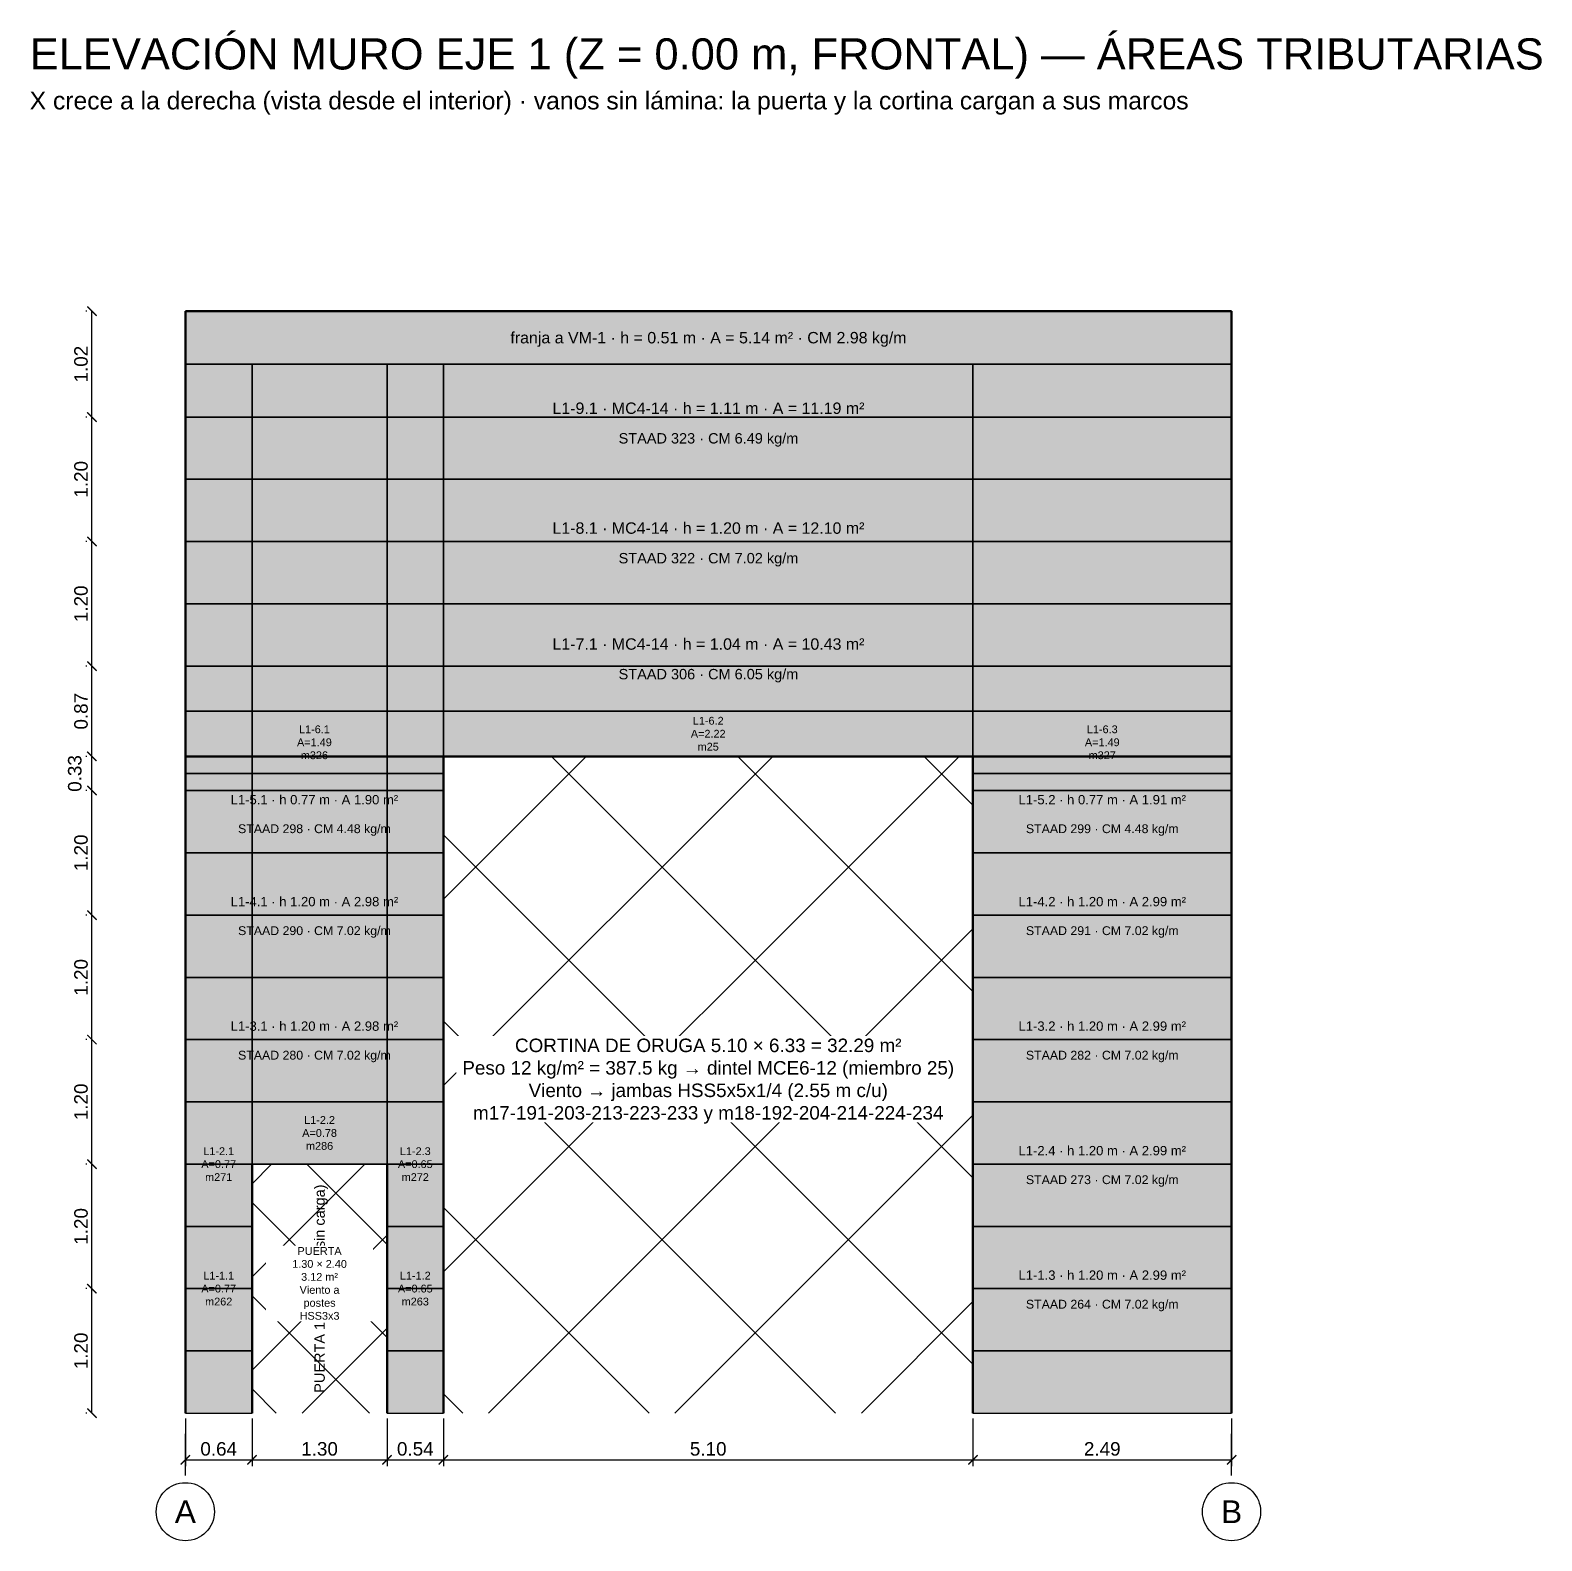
# Model space of a CAD drawing. Header units: metres. Extents: x -2.5 to 53.7, y -35.2 to 2.8.
# Drawn here: x -2.49 to 12.07, y -35.23 to -20.67 of the extents above; entities that cross this region are included whole.
import ezdxf
from ezdxf.enums import TextEntityAlignment as Align

# ---------------------------------------------------------------- set-up
doc = ezdxf.new("R2010")
doc.units = ezdxf.units.M
doc.linetypes.add('DASHDOT', pattern=[3.556, 2.54, -0.508, 0, -0.508])
for name, color, linetype in [('AT-MUROS', 130, 'Continuous'), ('AT-NO-CARGA', 9, 'Continuous'), ('AT-VIGAS', 30, 'Continuous'), ('COTAS', 3, 'Continuous'), ('EJES', 8, 'DASHDOT'), ('TEXTO-AT', 250, 'Continuous'), ('TITULOS', 2, 'Continuous'), ('VANOS', 8, 'Continuous')]:
    doc.layers.add(name, color=color, linetype=linetype)
for name, color, linetype, lineweight in [('COLUMNAS', 7, 'Continuous', 50), ('MC4-14', 5, 'Continuous', 35), ('MCE6-12', 1, 'Continuous', 50)]:
    doc.layers.add(name, color=color, linetype=linetype, lineweight=lineweight)
doc.styles.add('ARIAL', font='arial.ttf')
doc.styles.add('OpenSansCondensed-Light', font='OpenSansCondensed-Light.ttf')
doc.dimstyles.new('EZDXF', dxfattribs={"dimtxt": 0.25, "dimasz": 0.175, "dimexe": 0.375, "dimexo": 0.125, "dimgap": 0.1, "dimtad": 1, "dimlfac": 100, "dimzin": 12, "dimtxsty": 'OpenSansCondensed-Light', "dimblk": 'ARCHTICK', "dimcen": 2.5, "dimazin": 3, "dimtfac": 0.5, "dimtmove": 2, "dimatfit": 3})

# ---------------------------------------------------------------- blocks, each defined once
blk = doc.blocks.new('_ARCHTICK')
at = {"color": 0, "linetype": 'ByBlock', "const_width": 0.15}
blk.add_lwpolyline([(-0.5, -0.5), (0.5, 0.5)], dxfattribs=at)
blk = doc.blocks.new('*D40')
at = {"color": 3, "transparency": 16777216}
for p, q in [((-1.95, -32.8), (-1.96, -32.8)), ((-1.9, -34), (-1.9, -32.8)), ((-1.95, -34), (-1.96, -34))]:
    blk.add_line(p, q, dxfattribs=at)
at = {"layer": 'Defpoints', "transparency": 16777216}
for p in [(-1.9, -32.8), (-1.9, -34), (-1.9, -34)]:
    blk.add_point(p, dxfattribs=at)
at = {"layer": 'COTAS', "color": 3, "transparency": 16777216, "xscale": 0.09, "yscale": 0.09}
for p, rotation in [((-1.9, -32.8), 90), ((-1.9, -34), 270)]:
    blk.add_blockref('_ARCHTICK', p, dxfattribs=dict(at, rotation=rotation))
at = {"layer": 'COTAS', "color": 3, "transparency": 16777216, "insert": (-2.005, -33.4), "char_height": 0.13, "attachment_point": 5, "rotation": 90, "style": 'ARIAL'}
blk.add_mtext('1.20', dxfattribs=at)
blk = doc.blocks.new('*D41')
at = {"color": 3, "transparency": 16777216}
for p, q in [((-1.95, -31.6), (-1.96, -31.6)), ((-1.9, -32.8), (-1.9, -31.6)), ((-1.95, -32.8), (-1.96, -32.8))]:
    blk.add_line(p, q, dxfattribs=at)
at = {"layer": 'Defpoints', "transparency": 16777216}
for p in [(-1.9, -31.6), (-1.9, -32.8), (-1.9, -32.8)]:
    blk.add_point(p, dxfattribs=at)
at = {"layer": 'COTAS', "color": 3, "transparency": 16777216, "xscale": 0.09, "yscale": 0.09}
for p, rotation in [((-1.9, -31.6), 90), ((-1.9, -32.8), 270)]:
    blk.add_blockref('_ARCHTICK', p, dxfattribs=dict(at, rotation=rotation))
at = {"layer": 'COTAS', "color": 3, "transparency": 16777216, "insert": (-2.005, -32.2), "char_height": 0.13, "attachment_point": 5, "rotation": 90, "style": 'ARIAL'}
blk.add_mtext('1.20', dxfattribs=at)
blk = doc.blocks.new('*D42')
at = {"color": 3, "transparency": 16777216}
for p, q in [((-1.95, -30.4), (-1.96, -30.4)), ((-1.9, -31.6), (-1.9, -30.4)), ((-1.95, -31.6), (-1.96, -31.6))]:
    blk.add_line(p, q, dxfattribs=at)
at = {"layer": 'Defpoints', "transparency": 16777216}
for p in [(-1.9, -30.4), (-1.9, -31.6), (-1.9, -31.6)]:
    blk.add_point(p, dxfattribs=at)
at = {"layer": 'COTAS', "color": 3, "transparency": 16777216, "xscale": 0.09, "yscale": 0.09}
for p, rotation in [((-1.9, -30.4), 90), ((-1.9, -31.6), 270)]:
    blk.add_blockref('_ARCHTICK', p, dxfattribs=dict(at, rotation=rotation))
at = {"layer": 'COTAS', "color": 3, "transparency": 16777216, "insert": (-2.005, -31), "char_height": 0.13, "attachment_point": 5, "rotation": 90, "style": 'ARIAL'}
blk.add_mtext('1.20', dxfattribs=at)
blk = doc.blocks.new('*D43')
at = {"color": 3, "transparency": 16777216}
for p, q in [((-1.95, -29.2), (-1.96, -29.2)), ((-1.9, -30.4), (-1.9, -29.2)), ((-1.95, -30.4), (-1.96, -30.4))]:
    blk.add_line(p, q, dxfattribs=at)
at = {"layer": 'Defpoints', "transparency": 16777216}
for p in [(-1.9, -29.2), (-1.9, -30.4), (-1.9, -30.4)]:
    blk.add_point(p, dxfattribs=at)
at = {"layer": 'COTAS', "color": 3, "transparency": 16777216, "xscale": 0.09, "yscale": 0.09}
for p, rotation in [((-1.9, -29.2), 90), ((-1.9, -30.4), 270)]:
    blk.add_blockref('_ARCHTICK', p, dxfattribs=dict(at, rotation=rotation))
at = {"layer": 'COTAS', "color": 3, "transparency": 16777216, "insert": (-2.005, -29.8), "char_height": 0.13, "attachment_point": 5, "rotation": 90, "style": 'ARIAL'}
blk.add_mtext('1.20', dxfattribs=at)
blk = doc.blocks.new('*D44')
at = {"color": 3, "transparency": 16777216}
for p, q in [((-1.95, -28), (-1.96, -28)), ((-1.9, -29.2), (-1.9, -28)), ((-1.95, -29.2), (-1.96, -29.2))]:
    blk.add_line(p, q, dxfattribs=at)
at = {"layer": 'Defpoints', "transparency": 16777216}
for p in [(-1.9, -28), (-1.9, -29.2), (-1.9, -29.2)]:
    blk.add_point(p, dxfattribs=at)
at = {"layer": 'COTAS', "color": 3, "transparency": 16777216, "xscale": 0.09, "yscale": 0.09}
for p, rotation in [((-1.9, -28), 90), ((-1.9, -29.2), 270)]:
    blk.add_blockref('_ARCHTICK', p, dxfattribs=dict(at, rotation=rotation))
at = {"layer": 'COTAS', "color": 3, "transparency": 16777216, "insert": (-2.005, -28.6), "char_height": 0.13, "attachment_point": 5, "rotation": 90, "style": 'ARIAL'}
blk.add_mtext('1.20', dxfattribs=at)
blk = doc.blocks.new('*D45')
at = {"color": 3, "transparency": 16777216}
for p, q in [((-1.95, -27.66999), (-1.96, -27.66999)), ((-1.9, -28), (-1.9, -27.66999)), ((-1.95, -28), (-1.96, -28))]:
    blk.add_line(p, q, dxfattribs=at)
at = {"layer": 'Defpoints', "transparency": 16777216}
for p in [(-1.9, -27.66999), (-1.9, -28), (-1.9, -28)]:
    blk.add_point(p, dxfattribs=at)
at = {"layer": 'COTAS', "color": 3, "transparency": 16777216, "xscale": 0.09, "yscale": 0.09}
for p, rotation in [((-1.9, -27.66999), 90), ((-1.9, -28), 270)]:
    blk.add_blockref('_ARCHTICK', p, dxfattribs=dict(at, rotation=rotation))
at = {"layer": 'COTAS', "color": 3, "transparency": 16777216, "insert": (-2.065, -27.834995), "char_height": 0.13, "attachment_point": 5, "rotation": 90, "style": 'ARIAL'}
blk.add_mtext('0.33', dxfattribs=at)
blk = doc.blocks.new('*D46')
at = {"color": 3, "transparency": 16777216}
for p, q in [((-1.95, -26.79999), (-1.96, -26.79999)), ((-1.9, -27.66999), (-1.9, -26.79999)), ((-1.95, -27.66999), (-1.96, -27.66999))]:
    blk.add_line(p, q, dxfattribs=at)
at = {"layer": 'Defpoints', "transparency": 16777216}
for p in [(-1.9, -26.79999), (-1.9, -27.66999), (-1.9, -27.66999)]:
    blk.add_point(p, dxfattribs=at)
at = {"layer": 'COTAS', "color": 3, "transparency": 16777216, "xscale": 0.09, "yscale": 0.09}
for p, rotation in [((-1.9, -26.79999), 90), ((-1.9, -27.66999), 270)]:
    blk.add_blockref('_ARCHTICK', p, dxfattribs=dict(at, rotation=rotation))
at = {"layer": 'COTAS', "color": 3, "transparency": 16777216, "insert": (-2.005, -27.23499), "char_height": 0.13, "attachment_point": 5, "rotation": 90, "style": 'ARIAL'}
blk.add_mtext('0.87', dxfattribs=at)
blk = doc.blocks.new('*D47')
at = {"color": 3, "transparency": 16777216}
for p, q in [((-1.95, -25.59998), (-1.96, -25.59998)), ((-1.9, -26.79999), (-1.9, -25.59998)), ((-1.95, -26.79999), (-1.96, -26.79999))]:
    blk.add_line(p, q, dxfattribs=at)
at = {"layer": 'Defpoints', "transparency": 16777216}
for p in [(-1.9, -25.59998), (-1.9, -26.79999), (-1.9, -26.79999)]:
    blk.add_point(p, dxfattribs=at)
at = {"layer": 'COTAS', "color": 3, "transparency": 16777216, "xscale": 0.09, "yscale": 0.09}
for p, rotation in [((-1.9, -25.59998), 90), ((-1.9, -26.79999), 270)]:
    blk.add_blockref('_ARCHTICK', p, dxfattribs=dict(at, rotation=rotation))
at = {"layer": 'COTAS', "color": 3, "transparency": 16777216, "insert": (-2.005, -26.199985), "char_height": 0.13, "attachment_point": 5, "rotation": 90, "style": 'ARIAL'}
blk.add_mtext('1.20', dxfattribs=at)
blk = doc.blocks.new('*D48')
at = {"color": 3, "transparency": 16777216}
for p, q in [((-1.95, -24.39998), (-1.96, -24.39998)), ((-1.9, -25.59998), (-1.9, -24.39998)), ((-1.95, -25.59998), (-1.96, -25.59998))]:
    blk.add_line(p, q, dxfattribs=at)
at = {"layer": 'Defpoints', "transparency": 16777216}
for p in [(-1.9, -24.39998), (-1.9, -25.59998), (-1.9, -25.59998)]:
    blk.add_point(p, dxfattribs=at)
at = {"layer": 'COTAS', "color": 3, "transparency": 16777216, "xscale": 0.09, "yscale": 0.09}
for p, rotation in [((-1.9, -24.39998), 90), ((-1.9, -25.59998), 270)]:
    blk.add_blockref('_ARCHTICK', p, dxfattribs=dict(at, rotation=rotation))
at = {"layer": 'COTAS', "color": 3, "transparency": 16777216, "insert": (-2.005, -24.99998), "char_height": 0.13, "attachment_point": 5, "rotation": 90, "style": 'ARIAL'}
blk.add_mtext('1.20', dxfattribs=at)
blk = doc.blocks.new('*D49')
at = {"color": 3, "transparency": 16777216}
for p, q in [((-1.95, -23.38), (-1.96, -23.38)), ((-1.9, -24.39998), (-1.9, -23.38)), ((-1.95, -24.39998), (-1.96, -24.39998))]:
    blk.add_line(p, q, dxfattribs=at)
at = {"layer": 'Defpoints', "transparency": 16777216}
for p in [(-1.9, -23.38), (-1.9, -24.39998), (-1.9, -24.39998)]:
    blk.add_point(p, dxfattribs=at)
at = {"layer": 'COTAS', "color": 3, "transparency": 16777216, "xscale": 0.09, "yscale": 0.09}
for p, rotation in [((-1.9, -23.38), 90), ((-1.9, -24.39998), 270)]:
    blk.add_blockref('_ARCHTICK', p, dxfattribs=dict(at, rotation=rotation))
at = {"layer": 'COTAS', "color": 3, "transparency": 16777216, "insert": (-2.005, -23.88999), "char_height": 0.13, "attachment_point": 5, "rotation": 90, "style": 'ARIAL'}
blk.add_mtext('1.02', dxfattribs=at)
blk = doc.blocks.new('*D50')
at = {"color": 3, "transparency": 16777216}
for p, q in [((-1, -34.05), (-1, -34.51)), ((-0.357, -34.05), (-0.357, -34.51)), ((-1, -34.45), (-0.357, -34.45))]:
    blk.add_line(p, q, dxfattribs=at)
at = {"layer": 'Defpoints', "transparency": 16777216}
for p in [(-1, -34), (-0.357, -34), (-1, -34.45)]:
    blk.add_point(p, dxfattribs=at)
at = {"layer": 'COTAS', "color": 3, "transparency": 16777216, "xscale": 0.09, "yscale": 0.09, "rotation": 180}
blk.add_blockref('_ARCHTICK', (-1, -34.45), dxfattribs=at)
at = {"layer": 'COTAS', "color": 3, "transparency": 16777216, "xscale": 0.09, "yscale": 0.09}
blk.add_blockref('_ARCHTICK', (-0.357, -34.45), dxfattribs=at)
at = {"layer": 'COTAS', "color": 3, "transparency": 16777216, "insert": (-0.679, -34.345), "char_height": 0.13, "attachment_point": 5, "style": 'ARIAL'}
blk.add_mtext('0.64', dxfattribs=at)
blk = doc.blocks.new('*D51')
at = {"color": 3, "transparency": 16777216}
for p, q in [((-0.357, -34.05), (-0.357, -34.51)), ((0.944, -34.05), (0.944, -34.51)), ((-0.357, -34.45), (0.944, -34.45))]:
    blk.add_line(p, q, dxfattribs=at)
at = {"layer": 'Defpoints', "transparency": 16777216}
for p in [(-0.357, -34), (0.944, -34), (-0.357, -34.45)]:
    blk.add_point(p, dxfattribs=at)
at = {"layer": 'COTAS', "color": 3, "transparency": 16777216, "xscale": 0.09, "yscale": 0.09, "rotation": 180}
blk.add_blockref('_ARCHTICK', (-0.357, -34.45), dxfattribs=at)
at = {"layer": 'COTAS', "color": 3, "transparency": 16777216, "xscale": 0.09, "yscale": 0.09}
blk.add_blockref('_ARCHTICK', (0.944, -34.45), dxfattribs=at)
at = {"layer": 'COTAS', "color": 3, "transparency": 16777216, "insert": (0.293, -34.345), "char_height": 0.13, "attachment_point": 5, "style": 'ARIAL'}
blk.add_mtext('1.30', dxfattribs=at)
blk = doc.blocks.new('*D52')
at = {"color": 3, "transparency": 16777216}
for p, q in [((0.9439, -34.05), (0.9439, -34.51)), ((1.4869, -34.05), (1.4869, -34.51)), ((0.9439, -34.45), (1.4869, -34.45))]:
    blk.add_line(p, q, dxfattribs=at)
at = {"layer": 'Defpoints', "transparency": 16777216}
for p in [(0.9439, -34), (1.4869, -34), (0.9439, -34.45)]:
    blk.add_point(p, dxfattribs=at)
at = {"layer": 'COTAS', "color": 3, "transparency": 16777216, "xscale": 0.09, "yscale": 0.09, "rotation": 180}
blk.add_blockref('_ARCHTICK', (0.9439, -34.45), dxfattribs=at)
at = {"layer": 'COTAS', "color": 3, "transparency": 16777216, "xscale": 0.09, "yscale": 0.09}
blk.add_blockref('_ARCHTICK', (1.4869, -34.45), dxfattribs=at)
at = {"layer": 'COTAS', "color": 3, "transparency": 16777216, "insert": (1.2154, -34.345), "char_height": 0.13, "attachment_point": 5, "style": 'ARIAL'}
blk.add_mtext('0.54', dxfattribs=at)
blk = doc.blocks.new('*D53')
at = {"color": 3, "transparency": 16777216}
for p, q in [((1.4869, -34.05), (1.4869, -34.51)), ((6.58851, -34.05), (6.58851, -34.51)), ((1.4869, -34.45), (6.58851, -34.45))]:
    blk.add_line(p, q, dxfattribs=at)
at = {"layer": 'Defpoints', "transparency": 16777216}
for p in [(1.4869, -34), (6.58851, -34), (1.4869, -34.45)]:
    blk.add_point(p, dxfattribs=at)
at = {"layer": 'COTAS', "color": 3, "transparency": 16777216, "xscale": 0.09, "yscale": 0.09, "rotation": 180}
blk.add_blockref('_ARCHTICK', (1.4869, -34.45), dxfattribs=at)
at = {"layer": 'COTAS', "color": 3, "transparency": 16777216, "xscale": 0.09, "yscale": 0.09}
blk.add_blockref('_ARCHTICK', (6.58851, -34.45), dxfattribs=at)
at = {"layer": 'COTAS', "color": 3, "transparency": 16777216, "insert": (4.037705, -34.345), "char_height": 0.13, "attachment_point": 5, "style": 'ARIAL'}
blk.add_mtext('5.10', dxfattribs=at)
blk = doc.blocks.new('*D54')
at = {"color": 3, "transparency": 16777216}
for p, q in [((6.58851, -34.05), (6.58851, -34.51)), ((9.08, -34.05), (9.08, -34.51)), ((6.58851, -34.45), (9.08, -34.45))]:
    blk.add_line(p, q, dxfattribs=at)
at = {"layer": 'Defpoints', "transparency": 16777216}
for p in [(6.58851, -34), (9.08, -34), (6.58851, -34.45)]:
    blk.add_point(p, dxfattribs=at)
at = {"layer": 'COTAS', "color": 3, "transparency": 16777216, "xscale": 0.09, "yscale": 0.09, "rotation": 180}
blk.add_blockref('_ARCHTICK', (6.58851, -34.45), dxfattribs=at)
at = {"layer": 'COTAS', "color": 3, "transparency": 16777216, "xscale": 0.09, "yscale": 0.09}
blk.add_blockref('_ARCHTICK', (9.08, -34.45), dxfattribs=at)
at = {"layer": 'COTAS', "color": 3, "transparency": 16777216, "insert": (7.834255, -34.345), "char_height": 0.13, "attachment_point": 5, "style": 'ARIAL'}
blk.add_mtext('2.49', dxfattribs=at)

msp = doc.modelspace()

# ---------------------------------------------------------------- hatches: boundary and pattern name
at = {"layer": 'AT-MUROS', "true_color": 0xbeebbe}
h = msp.add_hatch(color=254, dxfattribs=at)
h.dxf.hatch_style = 1
h.paths.add_polyline_path([(-1, -24.99999), (-0.357499, -24.99999), (-0.357499, -23.89), (-1, -23.89)])
h = msp.add_hatch(color=254, dxfattribs=at)
h.dxf.hatch_style = 1
h.paths.add_polyline_path([(-0.357499, -24.99999), (0.9439, -24.99999), (0.9439, -23.89), (-0.357499, -23.89)])
h = msp.add_hatch(color=254, dxfattribs=at)
h.dxf.hatch_style = 1
h.paths.add_polyline_path([(0.9439, -24.99999), (1.4869, -24.99999), (1.4869, -23.89), (0.9439, -23.89)])
h = msp.add_hatch(color=254, dxfattribs=at)
h.dxf.hatch_style = 1
h.paths.add_polyline_path([(1.4869, -24.99999), (6.58851, -24.99999), (6.58851, -23.89), (1.4869, -23.89)])
h = msp.add_hatch(color=254, dxfattribs=at)
h.dxf.hatch_style = 1
h.paths.add_polyline_path([(6.58851, -24.99999), (9.08, -24.99999), (9.08, -23.89), (6.58851, -23.89)])
at = {"layer": 'AT-MUROS', "true_color": 0xa8ccff}
h = msp.add_hatch(color=151, dxfattribs=at)
h.dxf.hatch_style = 1
h.paths.add_polyline_path([(-1, -26.199995), (-0.357499, -26.199995), (-0.357499, -24.99999), (-1, -24.99999)])
h = msp.add_hatch(color=151, dxfattribs=at)
h.dxf.hatch_style = 1
h.paths.add_polyline_path([(-0.357499, -26.199995), (0.9439, -26.199995), (0.9439, -24.99999), (-0.357499, -24.99999)])
h = msp.add_hatch(color=151, dxfattribs=at)
h.dxf.hatch_style = 1
h.paths.add_polyline_path([(0.9439, -26.199995), (1.4869, -26.199995), (1.4869, -24.99999), (0.9439, -24.99999)])
h = msp.add_hatch(color=151, dxfattribs=at)
h.dxf.hatch_style = 1
h.paths.add_polyline_path([(1.4869, -26.199995), (6.58851, -26.199995), (6.58851, -24.99999), (1.4869, -24.99999)])
h = msp.add_hatch(color=151, dxfattribs=at)
h.dxf.hatch_style = 1
h.paths.add_polyline_path([(6.58851, -26.199995), (9.08, -26.199995), (9.08, -24.99999), (6.58851, -24.99999)])
at = {"layer": 'AT-MUROS', "true_color": 0xbeebbe}
h = msp.add_hatch(color=254, dxfattribs=at)
h.dxf.hatch_style = 1
h.paths.add_polyline_path([(-1, -27.234995), (-0.357499, -27.234995), (-0.357499, -26.19999), (-1, -26.19999)])
h = msp.add_hatch(color=254, dxfattribs=at)
h.dxf.hatch_style = 1
h.paths.add_polyline_path([(-0.357499, -27.234995), (0.9439, -27.234995), (0.9439, -26.19999), (-0.357499, -26.19999)])
h = msp.add_hatch(color=254, dxfattribs=at)
h.dxf.hatch_style = 1
h.paths.add_polyline_path([(0.9439, -27.234995), (1.4869, -27.234995), (1.4869, -26.19999), (0.9439, -26.19999)])
h = msp.add_hatch(color=254, dxfattribs=at)
h.dxf.hatch_style = 1
h.paths.add_polyline_path([(1.4869, -27.234995), (6.58851, -27.234995), (6.58851, -26.19999), (1.4869, -26.19999)])
h = msp.add_hatch(color=254, dxfattribs=at)
h.dxf.hatch_style = 1
h.paths.add_polyline_path([(6.58851, -27.234995), (9.08, -27.234995), (9.08, -26.19999), (6.58851, -26.19999)])
h = msp.add_hatch(color=254, dxfattribs=at)
h.dxf.hatch_style = 1
h.paths.add_polyline_path([(-1, -28.6), (-0.357499, -28.6), (-0.357499, -27.834995), (-1, -27.834995)])
h = msp.add_hatch(color=254, dxfattribs=at)
h.dxf.hatch_style = 1
h.paths.add_polyline_path([(-0.357499, -28.6), (0.9439, -28.6), (0.9439, -27.834995), (-0.357499, -27.834995)])
h = msp.add_hatch(color=254, dxfattribs=at)
h.dxf.hatch_style = 1
h.paths.add_polyline_path([(0.9439, -28.6), (1.4869, -28.6), (1.4869, -27.834995), (0.9439, -27.834995)])
h = msp.add_hatch(color=254, dxfattribs=at)
h.dxf.hatch_style = 1
h.paths.add_polyline_path([(6.58851, -28.6), (9.08, -28.6), (9.08, -27.834995), (6.58851, -27.834995)])
at = {"layer": 'AT-MUROS', "true_color": 0xa8ccff}
h = msp.add_hatch(color=151, dxfattribs=at)
h.dxf.hatch_style = 1
h.paths.add_polyline_path([(-1, -29.8), (-0.357499, -29.8), (-0.357499, -28.6), (-1, -28.6)])
h = msp.add_hatch(color=151, dxfattribs=at)
h.dxf.hatch_style = 1
h.paths.add_polyline_path([(-0.357499, -29.8), (0.9439, -29.8), (0.9439, -28.6), (-0.357499, -28.6)])
h = msp.add_hatch(color=151, dxfattribs=at)
h.dxf.hatch_style = 1
h.paths.add_polyline_path([(0.9439, -29.8), (1.4869, -29.8), (1.4869, -28.6), (0.9439, -28.6)])
h = msp.add_hatch(color=151, dxfattribs=at)
h.dxf.hatch_style = 1
h.paths.add_polyline_path([(6.58851, -29.8), (9.08, -29.8), (9.08, -28.6), (6.58851, -28.6)])
at = {"layer": 'AT-MUROS', "true_color": 0xbeebbe}
h = msp.add_hatch(color=254, dxfattribs=at)
h.dxf.hatch_style = 1
h.paths.add_polyline_path([(-1, -31), (-0.357499, -31), (-0.357499, -29.8), (-1, -29.8)])
h = msp.add_hatch(color=254, dxfattribs=at)
h.dxf.hatch_style = 1
h.paths.add_polyline_path([(-0.357499, -31), (0.9439, -31), (0.9439, -29.8), (-0.357499, -29.8)])
h = msp.add_hatch(color=254, dxfattribs=at)
h.dxf.hatch_style = 1
h.paths.add_polyline_path([(0.9439, -31), (1.4869, -31), (1.4869, -29.8), (0.9439, -29.8)])
h = msp.add_hatch(color=254, dxfattribs=at)
h.dxf.hatch_style = 1
h.paths.add_polyline_path([(6.58851, -31), (9.08, -31), (9.08, -29.8), (6.58851, -29.8)])
at = {"layer": 'AT-MUROS', "true_color": 0xa8ccff}
h = msp.add_hatch(color=151, dxfattribs=at)
h.dxf.hatch_style = 1
h.paths.add_polyline_path([(-1, -32.2), (-0.357499, -32.2), (-0.357499, -31), (-1, -31)])
h = msp.add_hatch(color=151, dxfattribs=at)
h.dxf.hatch_style = 1
h.paths.add_polyline_path([(-0.357499, -31.6), (0.9439, -31.6), (0.9439, -31), (-0.357499, -31)])
h = msp.add_hatch(color=151, dxfattribs=at)
h.dxf.hatch_style = 1
h.paths.add_polyline_path([(0.9439, -32.2), (1.4869, -32.2), (1.4869, -31), (0.9439, -31)])
h = msp.add_hatch(color=151, dxfattribs=at)
h.dxf.hatch_style = 1
h.paths.add_polyline_path([(6.58851, -32.2), (9.08, -32.2), (9.08, -31), (6.58851, -31)])
at = {"layer": 'AT-MUROS', "true_color": 0xbeebbe}
h = msp.add_hatch(color=254, dxfattribs=at)
h.dxf.hatch_style = 1
h.paths.add_polyline_path([(-1, -33.4), (-0.357499, -33.4), (-0.357499, -32.2), (-1, -32.2)])
h = msp.add_hatch(color=254, dxfattribs=at)
h.dxf.hatch_style = 1
h.paths.add_polyline_path([(0.9439, -33.4), (1.4869, -33.4), (1.4869, -32.2), (0.9439, -32.2)])
h = msp.add_hatch(color=254, dxfattribs=at)
h.dxf.hatch_style = 1
h.paths.add_polyline_path([(6.58851, -33.4), (9.08, -33.4), (9.08, -32.2), (6.58851, -32.2)])
at = {"layer": 'AT-NO-CARGA', "true_color": 0xe1e1e1}
h = msp.add_hatch(color=254, dxfattribs=at)
h.dxf.hatch_style = 1
h.paths.add_polyline_path([(-1, -34), (-0.357499, -34), (-0.357499, -33.4), (-1, -33.4)])
h = msp.add_hatch(color=254, dxfattribs=at)
h.dxf.hatch_style = 1
h.paths.add_polyline_path([(0.9439, -34), (1.4869, -34), (1.4869, -33.4), (0.9439, -33.4)])
h = msp.add_hatch(color=254, dxfattribs=at)
h.dxf.hatch_style = 1
h.paths.add_polyline_path([(6.58851, -34), (9.08, -34), (9.08, -33.4), (6.58851, -33.4)])
at = {"layer": 'AT-VIGAS', "true_color": 0xffd699}
h = msp.add_hatch(color=41, dxfattribs=at)
h.dxf.hatch_style = 1
h.paths.add_polyline_path([(-1, -23.88999), (9.08, -23.88999), (9.08, -23.38), (-1, -23.38)])
at = {"layer": 'AT-VIGAS', "true_color": 0xffbeaa}
h = msp.add_hatch(color=31, dxfattribs=at)
h.dxf.hatch_style = 1
h.paths.add_polyline_path([(-1, -27.835), (-0.357499, -27.835), (-0.357499, -27.234995), (-1, -27.234995)])
h = msp.add_hatch(color=31, dxfattribs=at)
h.dxf.hatch_style = 1
h.paths.add_polyline_path([(-0.357499, -27.835), (0.9439, -27.835), (0.9439, -27.234995), (-0.357499, -27.234995)])
h = msp.add_hatch(color=31, dxfattribs=at)
h.dxf.hatch_style = 1
h.paths.add_polyline_path([(0.9439, -27.835), (1.4869, -27.835), (1.4869, -27.234995), (0.9439, -27.234995)])
h = msp.add_hatch(color=31, dxfattribs=at)
h.dxf.hatch_style = 1
h.paths.add_polyline_path([(1.4869, -27.67), (6.58851, -27.67), (6.58851, -27.234995), (1.4869, -27.234995)])
h = msp.add_hatch(color=31, dxfattribs=at)
h.dxf.hatch_style = 1
h.paths.add_polyline_path([(6.58851, -27.835), (9.08, -27.835), (9.08, -27.234995), (6.58851, -27.234995)])
at = {"layer": 'VANOS'}
h = msp.add_hatch(dxfattribs=at)
h.set_pattern_fill('ANSI37', scale=0.4)
h.paths.add_polyline_path([(1.4869, -34), (6.58851, -34), (6.58851, -27.66999), (1.4869, -27.66999)])
h = msp.add_hatch(dxfattribs=at)
h.set_pattern_fill('ANSI37', scale=0.2)
h.paths.add_polyline_path([(-0.357499, -34), (0.9439, -34), (0.9439, -31.6), (-0.357499, -31.6)])

# ---------------------------------------------------------------- linework, layer by layer
at = {"layer": 'AT-MUROS', "color": 8}
for points in [[(-1, -24.99999), (-0.357499, -24.99999), (-0.357499, -23.89), (-1, -23.89)], [(-0.357499, -24.99999), (0.9439, -24.99999), (0.9439, -23.89), (-0.357499, -23.89)], [(0.9439, -24.99999), (1.4869, -24.99999), (1.4869, -23.89), (0.9439, -23.89)], [(1.4869, -24.99999), (6.58851, -24.99999), (6.58851, -23.89), (1.4869, -23.89)], [(6.58851, -24.99999), (9.08, -24.99999), (9.08, -23.89), (6.58851, -23.89)], [(-1, -26.199995), (-0.357499, -26.199995), (-0.357499, -24.99999), (-1, -24.99999)], [(-0.357499, -26.199995), (0.9439, -26.199995), (0.9439, -24.99999), (-0.357499, -24.99999)], [(0.9439, -26.199995), (1.4869, -26.199995), (1.4869, -24.99999), (0.9439, -24.99999)], [(1.4869, -26.199995), (6.58851, -26.199995), (6.58851, -24.99999), (1.4869, -24.99999)], [(6.58851, -26.199995), (9.08, -26.199995), (9.08, -24.99999), (6.58851, -24.99999)], [(-1, -27.234995), (-0.357499, -27.234995), (-0.357499, -26.19999), (-1, -26.19999)], [(-0.357499, -27.234995), (0.9439, -27.234995), (0.9439, -26.19999), (-0.357499, -26.19999)], [(0.9439, -27.234995), (1.4869, -27.234995), (1.4869, -26.19999), (0.9439, -26.19999)], [(1.4869, -27.234995), (6.58851, -27.234995), (6.58851, -26.19999), (1.4869, -26.19999)], [(6.58851, -27.234995), (9.08, -27.234995), (9.08, -26.19999), (6.58851, -26.19999)], [(-1, -28.6), (-0.357499, -28.6), (-0.357499, -27.834995), (-1, -27.834995)], [(-0.357499, -28.6), (0.9439, -28.6), (0.9439, -27.834995), (-0.357499, -27.834995)], [(0.9439, -28.6), (1.4869, -28.6), (1.4869, -27.834995), (0.9439, -27.834995)], [(6.58851, -28.6), (9.08, -28.6), (9.08, -27.834995), (6.58851, -27.834995)], [(-1, -29.8), (-0.357499, -29.8), (-0.357499, -28.6), (-1, -28.6)], [(-0.357499, -29.8), (0.9439, -29.8), (0.9439, -28.6), (-0.357499, -28.6)], [(0.9439, -29.8), (1.4869, -29.8), (1.4869, -28.6), (0.9439, -28.6)], [(6.58851, -29.8), (9.08, -29.8), (9.08, -28.6), (6.58851, -28.6)], [(-1, -31), (-0.357499, -31), (-0.357499, -29.8), (-1, -29.8)], [(-0.357499, -31), (0.9439, -31), (0.9439, -29.8), (-0.357499, -29.8)], [(0.9439, -31), (1.4869, -31), (1.4869, -29.8), (0.9439, -29.8)], [(6.58851, -31), (9.08, -31), (9.08, -29.8), (6.58851, -29.8)], [(-1, -32.2), (-0.357499, -32.2), (-0.357499, -31), (-1, -31)], [(-0.357499, -31.6), (0.9439, -31.6), (0.9439, -31), (-0.357499, -31)], [(0.9439, -32.2), (1.4869, -32.2), (1.4869, -31), (0.9439, -31)], [(6.58851, -32.2), (9.08, -32.2), (9.08, -31), (6.58851, -31)], [(-1, -33.4), (-0.357499, -33.4), (-0.357499, -32.2), (-1, -32.2)], [(0.9439, -33.4), (1.4869, -33.4), (1.4869, -32.2), (0.9439, -32.2)], [(6.58851, -33.4), (9.08, -33.4), (9.08, -32.2), (6.58851, -32.2)]]:
    msp.add_lwpolyline(points, close=True, dxfattribs=at)
at = {"layer": 'AT-NO-CARGA', "color": 8}
for points in [[(-1, -34), (-0.357499, -34), (-0.357499, -33.4), (-1, -33.4)], [(0.9439, -34), (1.4869, -34), (1.4869, -33.4), (0.9439, -33.4)], [(6.58851, -34), (9.08, -34), (9.08, -33.4), (6.58851, -33.4)]]:
    msp.add_lwpolyline(points, close=True, dxfattribs=at)
at = {"layer": 'AT-VIGAS', "color": 8}
for points in [[(-1, -23.88999), (9.08, -23.88999), (9.08, -23.38), (-1, -23.38)], [(-1, -27.835), (-0.357499, -27.835), (-0.357499, -27.234995), (-1, -27.234995)], [(-0.357499, -27.835), (0.9439, -27.835), (0.9439, -27.234995), (-0.357499, -27.234995)], [(0.9439, -27.835), (1.4869, -27.835), (1.4869, -27.234995), (0.9439, -27.234995)], [(1.4869, -27.67), (6.58851, -27.67), (6.58851, -27.234995), (1.4869, -27.234995)], [(6.58851, -27.835), (9.08, -27.835), (9.08, -27.234995), (6.58851, -27.234995)]]:
    msp.add_lwpolyline(points, close=True, dxfattribs=at)
at = {"layer": 'COLUMNAS'}
for p, q in [((-1, -24.39998), (-1, -23.38)), ((9.08, -24.39998), (9.08, -23.38)), ((-1, -25.59998), (-1, -24.39998)), ((9.08, -25.59998), (9.08, -24.39998)), ((-1, -26.79999), (-1, -25.59998)), ((9.08, -26.79999), (9.08, -25.59998)), ((-1, -27.66999), (-1, -26.79999)), ((9.08, -27.66999), (9.08, -26.79999)), ((-1, -27.99999), (-1, -27.66999)), ((1.4869, -27.99999), (1.4869, -27.66999)), ((6.58851, -27.99999), (6.58851, -27.66999)), ((9.08, -27.99999), (9.08, -27.66999)), ((-1, -29.19999), (-1, -27.99999)), ((1.4869, -29.19999), (1.4869, -27.99999)), ((6.58851, -29.19999), (6.58851, -27.99999)), ((9.08, -29.19999), (9.08, -27.99999)), ((-1, -30.39999), (-1, -29.19999)), ((1.4869, -30.39999), (1.4869, -29.19999)), ((6.58851, -30.39999), (6.58851, -29.19999)), ((9.08, -30.39999), (9.08, -29.19999)), ((-1, -31.6), (-1, -30.39999)), ((1.4869, -31.6), (1.4869, -30.39999)), ((6.58851, -31.6), (6.58851, -30.39999)), ((9.08, -31.6), (9.08, -30.39999)), ((-1, -32.8), (-1, -31.6)), ((-0.357499, -32.8), (-0.357499, -31.6)), ((0.9439, -32.8), (0.9439, -31.6)), ((1.4869, -32.8), (1.4869, -31.6)), ((6.58851, -32.8), (6.58851, -31.6)), ((9.08, -32.8), (9.08, -31.6)), ((-1, -34), (-1, -32.8)), ((-0.357499, -34), (-0.357499, -32.8)), ((0.9439, -34), (0.9439, -32.8)), ((1.4869, -34), (1.4869, -32.8)), ((6.58851, -34), (6.58851, -32.8)), ((9.08, -34), (9.08, -32.8))]:
    msp.add_line(p, q, dxfattribs=at)
at = {"layer": 'EJES'}
for p, q in [((-1, -34.6), (-1, -34.2)), ((9.08, -34.6), (9.08, -34.2))]:
    msp.add_line(p, q, dxfattribs=at)
at = {"layer": 'EJES', "color": 7}
for centre in [(-1, -34.95), (9.08, -34.95)]:
    msp.add_circle(centre, 0.28, dxfattribs=at)
at = {"layer": 'MC4-14'}
for p, q in [((9.08, -24.39998), (-1, -24.39998)), ((9.08, -25.59998), (-1, -25.59998)), ((-1, -26.79999), (9.08, -26.79999)), ((-1, -27.99999), (1.4869, -27.99999)), ((6.58851, -27.99999), (9.08, -27.99999)), ((-1, -29.19999), (1.4869, -29.19999)), ((6.58851, -29.19999), (9.08, -29.19999)), ((-1, -30.39999), (1.4869, -30.39999)), ((6.58851, -30.39999), (9.08, -30.39999)), ((-1, -31.6), (-0.357499, -31.6)), ((-0.357499, -31.6), (0.9439, -31.6)), ((0.9439, -31.6), (1.4869, -31.6)), ((6.58851, -31.6), (9.08, -31.6)), ((-1, -32.8), (-0.357499, -32.8)), ((0.9439, -32.8), (1.4869, -32.8)), ((6.58851, -32.8), (9.08, -32.8))]:
    msp.add_line(p, q, dxfattribs=at)
at = {"layer": 'MCE6-12'}
for p, q in [((-1, -23.38), (1.016, -23.38)), ((1.016, -23.38), (3.032, -23.38)), ((3.032, -23.38), (5.048, -23.38)), ((5.048, -23.38), (7.064, -23.38)), ((7.064, -23.38), (9.08, -23.38)), ((-1, -27.66999), (1.4869, -27.66999)), ((1.4869, -27.66999), (6.58851, -27.66999)), ((6.58851, -27.66999), (9.08, -27.66999))]:
    msp.add_line(p, q, dxfattribs=at)

# ---------------------------------------------------------------- texts
at = {"layer": 'EJES', "style": 'ARIAL'}
for s, p in [('A', (-1, -34.95)), ('B', (9.08, -34.95))]:
    msp.add_text(s, height=0.22, dxfattribs=at).set_placement(p, align=Align.MIDDLE_CENTER)
at = {"layer": 'TEXTO-AT', "color": 18, "true_color": 0x000000, "style": 'ARIAL'}
for s, height, p in [('franja a VM-1 · h = 0.51 m · A = 5.14 m² · CM 2.98 kg/m', 0.11, (4.04, -23.634995)), ('L1-9.1 · MC4-14 · h = 1.11 m · A = 11.19 m²', 0.11, (4.04, -24.314995)), ('STAAD 323 · CM 6.49 kg/m', 0.1, (4.04, -24.604995)), ('L1-8.1 · MC4-14 · h = 1.20 m · A = 12.10 m²', 0.11, (4.04, -25.469993)), ('STAAD 322 · CM 7.02 kg/m', 0.1, (4.04, -25.759993)), ('L1-7.1 · MC4-14 · h = 1.04 m · A = 10.43 m²', 0.11, (4.04, -26.587492)), ('STAAD 306 · CM 6.05 kg/m', 0.1, (4.04, -26.877492)), ('L1-5.1 · h 0.77 m · A 1.90 m²', 0.09, (0.24345, -28.087498)), ('L1-5.2 · h 0.77 m · A 1.91 m²', 0.09, (7.834255, -28.087498)), ('STAAD 298 · CM 4.48 kg/m', 0.085, (0.24345, -28.367497)), ('STAAD 299 · CM 4.48 kg/m', 0.085, (7.834255, -28.367497)), ('L1-4.1 · h 1.20 m · A 2.98 m²', 0.09, (0.24345, -29.07)), ('L1-4.2 · h 1.20 m · A 2.99 m²', 0.09, (7.834255, -29.07)), ('STAAD 290 · CM 7.02 kg/m', 0.085, (0.24345, -29.35)), ('STAAD 291 · CM 7.02 kg/m', 0.085, (7.834255, -29.35)), ('L1-3.1 · h 1.20 m · A 2.98 m²', 0.09, (0.24345, -30.27)), ('L1-3.2 · h 1.20 m · A 2.99 m²', 0.09, (7.834255, -30.27)), ('STAAD 280 · CM 7.02 kg/m', 0.085, (0.24345, -30.55)), ('STAAD 282 · CM 7.02 kg/m', 0.085, (7.834255, -30.55)), ('VANO NOSE DOCK 5.10 × 6.33 (sin carga)', 0.13, (4.037705, -30.834995)), ('L1-2.4 · h 1.20 m · A 2.99 m²', 0.09, (7.834255, -31.47)), ('STAAD 273 · CM 7.02 kg/m', 0.085, (7.834255, -31.75)), ('L1-1.3 · h 1.20 m · A 2.99 m²', 0.09, (7.834255, -32.67)), ('STAAD 264 · CM 7.02 kg/m', 0.085, (7.834255, -32.95))]:
    msp.add_text(s, height=height, dxfattribs=at).set_placement(p, align=Align.MIDDLE_CENTER)
msp.add_text('PUERTA 1.30 × 2.40 (sin carga)', height=0.1, rotation=90, dxfattribs=at).set_placement((0.2932, -32.8), align=Align.MIDDLE_CENTER)
at = {"layer": 'TEXTO-AT', "color": 18, "true_color": 0x000000, "char_height": 0.075, "attachment_point": 5, "style": 'ARIAL'}
for s, insert in [('L1-6.1\\PA=1.49\\Pm326', (0.24345, -27.534997)), ('L1-6.2\\PA=2.22\\Pm25', (4.037705, -27.452497)), ('L1-6.3\\PA=1.49\\Pm327', (7.834255, -27.534997)), ('L1-2.2\\PA=0.78\\Pm286', (0.2932, -31.3)), ('L1-2.1\\PA=0.77\\Pm271', (-0.67875, -31.6)), ('L1-2.3\\PA=0.65\\Pm272', (1.2154, -31.6)), ('L1-1.1\\PA=0.77\\Pm262', (-0.67875, -32.8)), ('L1-1.2\\PA=0.65\\Pm263', (1.2154, -32.8))]:
    msp.add_mtext(s, dxfattribs=dict(at, insert=insert))
at = {"layer": 'TITULOS', "style": 'ARIAL'}
for s, height, p in [('ELEVACIÓN MURO EJE 1 (Z = 0.00 m, FRONTAL) — ÁREAS TRIBUTARIAS', 0.3, (-2.5, -20.9)), ('X crece a la derecha (vista desde el interior) · vanos sin lámina: la puerta y la cortina cargan a sus marcos', 0.17, (-2.5, -21.35))]:
    msp.add_text(s, height=height, dxfattribs=at).set_placement(p, align=Align.MIDDLE_LEFT)

# ---------------------------------------------------------------- dimensions: what is measured, and where the dimension line sits
at = {"layer": 'COTAS'}
for base, p1, p2, picture, middle in [((-1.9, -24.39998), (-1.9, -24.39998), (-1.9, -23.38), '*D49', (-2.005, -23.88999)), ((-1.9, -25.59998), (-1.9, -25.59998), (-1.9, -24.39998), '*D48', (-2.005, -24.99998)), ((-1.9, -26.79999), (-1.9, -26.79999), (-1.9, -25.59998), '*D47', (-2.005, -26.199985)), ((-1.9, -27.66999), (-1.9, -27.66999), (-1.9, -26.79999), '*D46', (-2.005, -27.23499)), ((-1.9, -28), (-1.9, -28), (-1.9, -27.66999), '*D45', (-2.065, -27.834995)), ((-1.9, -29.2), (-1.9, -29.2), (-1.9, -28), '*D44', (-2.005, -28.6)), ((-1.9, -30.4), (-1.9, -30.4), (-1.9, -29.2), '*D43', (-2.005, -29.8)), ((-1.9, -31.6), (-1.9, -31.6), (-1.9, -30.4), '*D42', (-2.005, -31)), ((-1.9, -32.8), (-1.9, -32.8), (-1.9, -31.6), '*D41', (-2.005, -32.2)), ((-1.9, -34), (-1.9, -34), (-1.9, -32.8), '*D40', (-2.005, -33.4))]:
    dim = msp.add_linear_dim(base=base, p1=p1, p2=p2, angle=90, dimstyle='EZDXF', override={"dimtxt": 0.13, "dimasz": 0.09, "dimexe": 0.06, "dimexo": 0.05, "dimgap": 0.04, "dimtad": 1, "dimdec": 2, "dimlfac": 1, "dimzin": 0, "dimpost": '', "dimtxsty": 'ARIAL', "dimclrd": 3, "dimclre": 3, "dimclrt": 3}, dxfattribs=at)
    dim.commit()
    dim.dimension.update_dxf_attribs({"geometry": picture, "text_midpoint": middle})
for base, p1, p2, picture, middle in [((-1, -34.45), (-1, -34), (-0.357499, -34), '*D50', (-0.67875, -34.345)), ((-0.357499, -34.45), (-0.357499, -34), (0.9439, -34), '*D51', (0.2932, -34.345)), ((0.9439, -34.45), (0.9439, -34), (1.4869, -34), '*D52', (1.2154, -34.345)), ((1.4869, -34.45), (1.4869, -34), (6.58851, -34), '*D53', (4.037705, -34.345)), ((6.58851, -34.45), (6.58851, -34), (9.08, -34), '*D54', (7.834255, -34.345))]:
    dim = msp.add_linear_dim(base=base, p1=p1, p2=p2, dimstyle='EZDXF', override={"dimtxt": 0.13, "dimasz": 0.09, "dimexe": 0.06, "dimexo": 0.05, "dimgap": 0.04, "dimtad": 1, "dimdec": 2, "dimlfac": 1, "dimzin": 0, "dimpost": '', "dimtxsty": 'ARIAL', "dimclrd": 3, "dimclre": 3, "dimclrt": 3}, dxfattribs=at)
    dim.commit()
    dim.dimension.update_dxf_attribs({"geometry": picture, "text_midpoint": middle})

# ---------------------------------------------------------------- next in the draw order: texts
at = {"layer": 'TEXTO-AT', "color": 7, "attachment_point": 5, "style": 'ARIAL', "bg_fill": 3, "box_fill_scale": 1.2, "bg_fill_color": 0}
for s, insert, char_height, width in [('CORTINA DE ORUGA 5.10 × 6.33 = 32.29 m²\\PPeso 12 kg/m² = 387.5 kg → dintel MCE6-12 (miembro 25)\\PViento → jambas HSS5x5x1/4 (2.55 m c/u)\\Pm17-191-203-213-223-233 y m18-192-204-214-224-234', (4.038, -30.8), 0.13, 4.8), ('PUERTA\\P1.30 × 2.40\\P3.12 m²\\PViento a\\Ppostes\\PHSS3x3', (0.293, -32.75), 0.075, 1)]:
    msp.add_mtext(s, dxfattribs=dict(at, insert=insert, char_height=char_height, width=width))

doc.saveas('drawing.dxf')
